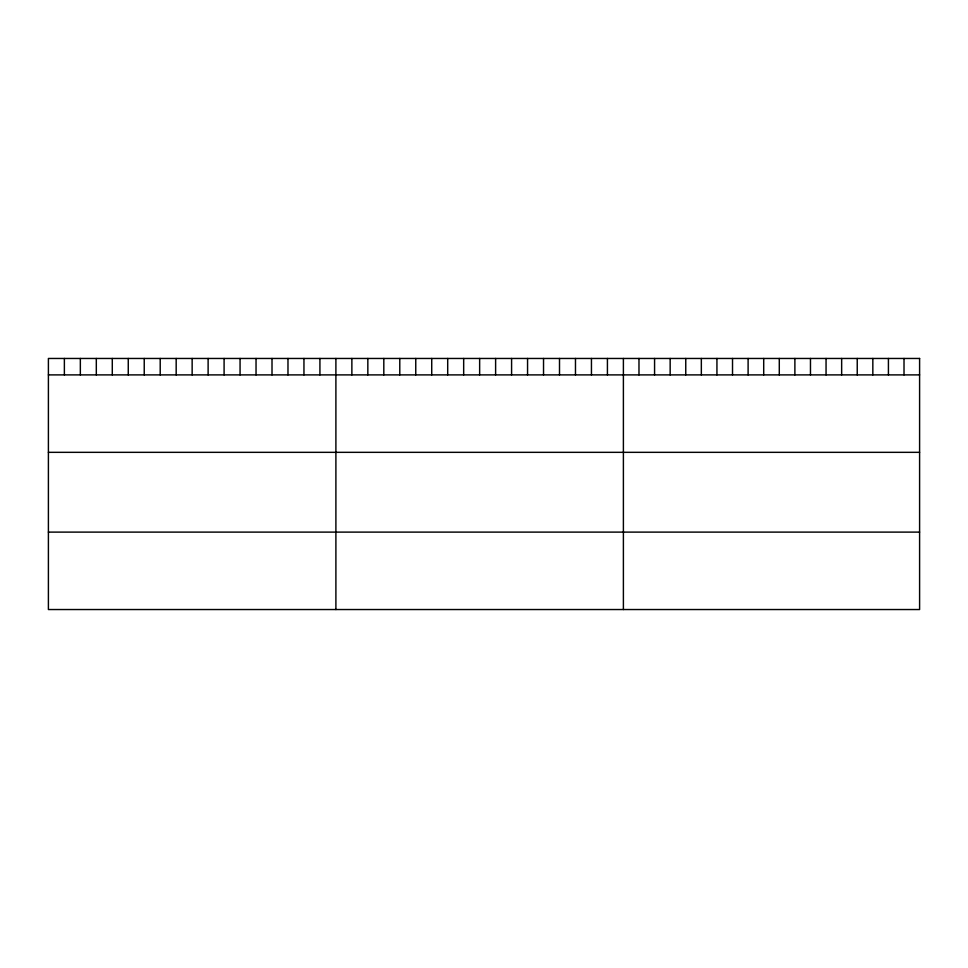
<?xml version="1.0" encoding="UTF-8"?>
<svg xmlns="http://www.w3.org/2000/svg" width="968" height="968" viewBox="0 0 968 968"><rect width="100%" height="100%" fill="white"/><g stroke="black" fill="none" stroke-linecap="round" stroke-linejoin="round"><path stroke-width="1.45" d="M48.4 374.894L919.6 374.894M48.4 452.334L919.6 452.334M48.4 532.11L919.6 532.11M904.015 358.462L904.015 374.894M888.418 358.462L888.418 374.894M872.833 358.462L872.833 374.894M857.237 358.462L857.237 374.894M841.652 358.462L841.652 374.894M826.055 358.462L826.055 374.894M810.47 358.462L810.47 374.894M794.885 358.462L794.885 374.894M779.288 358.462L779.288 374.894M763.704 358.462L763.704 374.894M748.107 358.462L748.107 374.894M732.522 358.462L732.522 374.894M716.937 358.462L716.937 374.894M701.34 358.462L701.34 374.894M685.755 358.462L685.755 374.894M670.159 358.462L670.159 374.894M654.574 358.462L654.574 374.894M638.977 358.462L638.977 374.894M623.392 358.462L623.392 609.538M607.42 358.462L607.42 374.894M591.448 358.462L591.448 374.894M575.476 358.462L575.476 374.894M559.504 358.462L559.504 374.894M543.532 358.462L543.532 374.894M527.56 358.462L527.56 374.894M511.588 358.462L511.588 374.894M495.616 358.462L495.616 374.894M479.644 358.462L479.644 374.894M463.672 358.462L463.672 374.894M447.7 358.462L447.7 374.894M431.728 358.462L431.728 374.894M415.756 358.462L415.756 374.894M399.784 358.462L399.784 374.894M383.812 358.462L383.812 374.894M367.84 358.462L367.84 374.894M351.868 358.462L351.868 374.894M335.896 358.462L335.896 609.538M319.924 358.462L319.924 374.894M303.952 358.462L303.952 374.894M287.98 358.462L287.98 374.894M272.008 358.462L272.008 374.894M256.036 358.462L256.036 374.894M240.064 358.462L240.064 374.894M224.092 358.462L224.092 374.894M208.12 358.462L208.12 374.894M192.148 358.462L192.148 374.894M176.176 358.462L176.176 374.894M160.204 358.462L160.204 374.894M144.232 358.462L144.232 374.894M128.26 358.462L128.26 374.894M112.288 358.462L112.288 374.894M96.316 358.462L96.316 374.894M80.344 358.462L80.344 374.894M64.372 358.462L64.372 374.894M919.6 358.462L48.4 358.462L48.4 609.538L919.6 609.538L919.6 358.462"/></g></svg>
